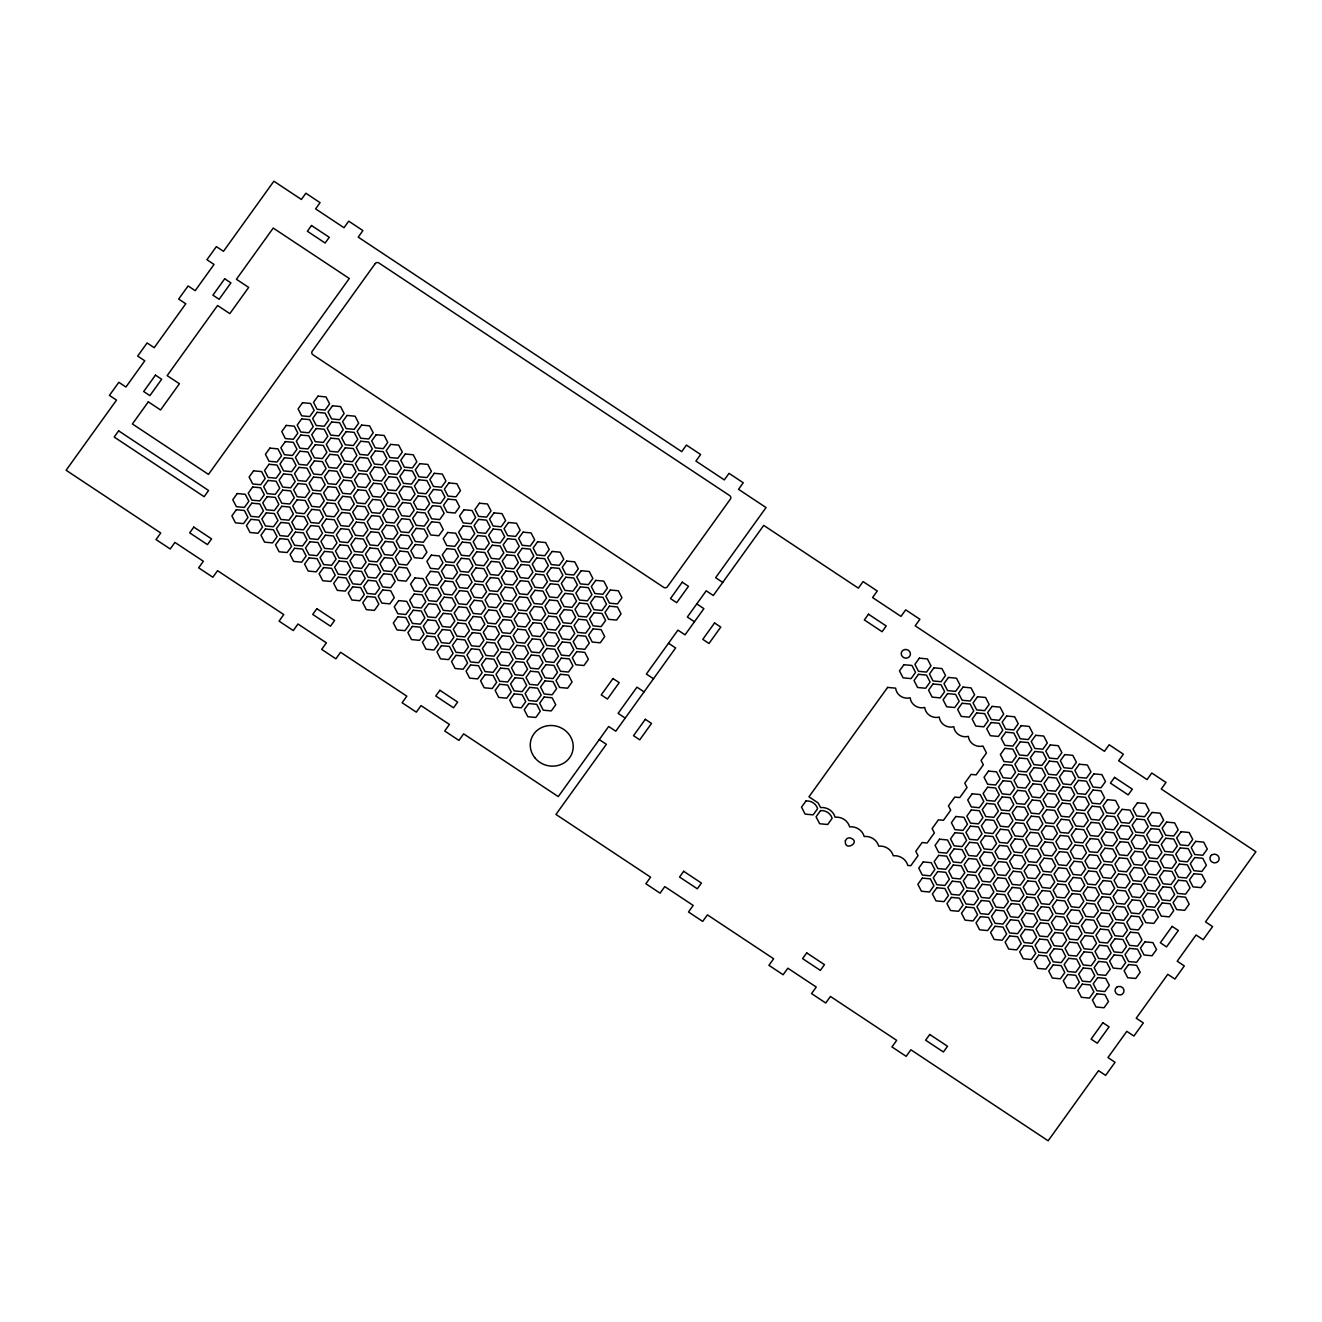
<?xml version="1.0" encoding="UTF-8"?>
<svg xmlns="http://www.w3.org/2000/svg" width="1322" height="1322" viewBox="0 0 1322 1322"><rect width="100%" height="100%" fill="white"/><g stroke="black" fill="none" stroke-linecap="round" stroke-linejoin="round"><path stroke-width="1.5" d="M722.737 582.407L715.632 577.697L766.049 507.565L738.535 489.322L743.245 482.761L729.033 473.342L724.324 479.903L695.917 461.064L700.627 454.504L686.415 445.084L681.706 451.645L358.212 237.134L362.922 230.573L348.711 221.154L344.001 227.715L315.594 208.876L320.073 202.646L305.861 193.227L301.383 199.457L273.869 181.213L223.468 251.329L216.362 246.619L206.943 259.723L214.032 264.45L195.193 290.658L188.088 285.949L178.668 299.069L185.774 303.779L154.211 347.686L147.106 342.96L137.686 356.081L144.776 360.79L125.937 387.015L118.831 382.306L109.412 395.41L116.501 400.12L66.1 470.252L160.739 532.997L156.013 539.558L170.224 548.977L174.934 542.417L203.357 561.255L198.631 567.816L212.842 577.235L217.552 570.674L283.767 614.581L279.058 621.142L293.269 630.561L297.979 624.001L326.385 642.839L321.676 649.399L335.887 658.819L340.597 652.275L406.812 696.182L402.103 702.726L416.314 712.145L421.024 705.601L449.43 724.439L444.721 731L458.932 740.419L463.642 733.859L558.281 796.604L608.682 726.489L615.788 731.198L675.625 647.962L668.519 643.252M696.793 603.923L703.899 608.632L685.044 634.841L677.938 630.131L646.375 674.038L653.481 678.748M694.463 621.737L687.357 617.027L706.212 590.802L713.318 595.511L763.719 525.396L858.358 588.141L863.068 581.581L877.279 591L872.57 597.561L900.976 616.399L905.686 609.855L919.897 619.274L915.188 625.818L1104.448 751.326L1109.158 744.765L1123.37 754.184L1118.643 760.745L1147.066 779.583L1151.776 773.023L1165.987 782.442L1161.261 789.003L1255.9 851.748L1205.499 921.88L1212.588 926.59L1203.169 939.694L1196.063 934.985L1177.224 961.21L1184.314 965.919L1174.894 979.04L1167.789 974.314L1136.226 1018.221L1143.332 1022.931L1133.912 1036.051L1126.807 1031.342L1107.968 1057.55L1115.057 1062.277L1105.638 1075.381L1098.532 1070.671L1048.131 1140.787L910.875 1049.784L906.165 1056.344L891.953 1046.925L896.68 1040.364L830.447 996.458L825.738 1003.001L811.543 993.582L816.252 987.038L787.829 968.2L783.12 974.744L768.925 965.324L773.634 958.764L707.402 914.857L702.693 921.417L688.498 911.998L693.207 905.438L664.784 886.599L660.075 893.16L645.88 883.74L650.589 877.18L555.951 814.435L606.368 744.303L599.263 739.593M644.062 691.869L636.956 687.159L618.101 713.368L625.207 718.077M845.386 840.66C844.031 852.558 862.274 841.717 849.996 837.884A4.594 4.296 17.2 0 0 846.691 838.842L845.386 840.66M155.451 375.118L143.668 391.51L149.882 395.625L161.664 379.249L155.451 375.118M224.707 278.777L212.925 295.17L219.138 299.284L230.92 282.891L224.707 278.777M118.65 430.856L114.188 437.053L204.15 496.692L208.595 490.495L118.65 430.856M148.312 401.838L132.398 423.965L208.463 474.4L349.289 278.496L273.224 228.062L236.407 279.273L248.668 287.403L229.813 313.628L217.568 305.498L167.15 375.63L179.412 383.744L160.557 409.969L148.312 401.838M311.496 225.517L307.382 231.251L325.129 243.033L329.261 237.282L311.496 225.517M375.233 263.574L312.207 351.255A2.677 2.495 17.2 0 0 312.95 354.775L663.677 587.332A2.677 2.495 17.2 0 0 667.362 586.77L730.388 499.088A2.677 2.495 17.2 0 0 729.645 495.568L378.918 262.995A2.677 2.495 17.2 0 0 375.233 263.574M193.805 527.098L189.69 532.832L207.438 544.614L211.57 538.88L193.805 527.098M237.233 493.536L232.788 499.733L236.374 506.673L244.405 507.433L248.867 501.236L245.281 494.296L237.233 493.536M253.56 470.83L249.114 477.011L252.7 483.968L260.731 484.728L265.193 478.531L261.607 471.59L253.56 470.83M269.886 448.108L265.441 454.305L269.027 461.262L277.058 462.022L281.52 455.826L277.934 448.869L269.886 448.108M286.213 425.403L281.768 431.6L285.354 438.557L293.385 439.301L297.847 433.12L294.261 426.163L286.213 425.403M302.54 402.698L298.094 408.895L301.68 415.835L309.712 416.595L314.157 410.398L310.571 403.458L302.54 402.698M236.341 509.714L231.895 515.91L235.481 522.851L243.512 523.611L247.974 517.414L244.388 510.474L236.341 509.714M252.667 487.008L248.222 493.189L251.808 500.146L259.839 500.906L264.301 494.709L260.715 487.752L252.667 487.008M268.994 464.286L264.549 470.483L268.135 477.44L276.166 478.2L280.628 472.004L277.042 465.047L268.994 464.286M285.321 441.581L280.875 447.778L284.461 454.718L292.493 455.479L296.954 449.282L293.368 442.341L285.321 441.581M301.647 418.876L297.202 425.073L300.788 432.013L308.819 432.773L313.264 426.576L309.679 419.636L301.647 418.876M317.974 396.154L313.512 402.351L317.115 409.308L325.146 410.068L329.591 403.871L326.005 396.914L317.974 396.154M251.775 503.17L247.33 509.367L250.916 516.324L258.947 517.084L263.409 510.887L259.823 503.93L251.775 503.17M268.102 480.464L263.656 486.661L267.242 493.618L275.273 494.362L279.735 488.182L276.149 481.225L268.102 480.464M284.428 457.759L279.983 463.956L283.569 470.896L291.6 471.657L296.062 465.46L292.476 458.519L284.428 457.759M300.755 435.054L296.31 441.234L299.896 448.191L307.927 448.951L312.389 442.754L308.803 435.797L300.755 435.054M317.082 412.332L312.636 418.529L316.222 425.486L324.254 426.246L328.699 420.049L325.113 413.092L317.082 412.332M250.883 519.348L246.437 525.545L250.023 532.502L258.054 533.262L262.516 527.065L258.93 520.108L250.883 519.348M267.209 496.642L262.764 502.839L266.35 509.796L274.381 510.54L278.843 504.36L275.257 497.403L267.209 496.642M283.536 473.937L279.091 480.134L282.677 487.074L290.708 487.835L295.17 481.638L291.584 474.697L283.536 473.937M299.863 451.232L295.417 457.412L299.003 464.369L307.035 465.129L311.496 458.932L307.91 451.975L299.863 451.232M316.189 428.51L311.744 434.707L315.33 441.664L323.361 442.424L327.806 436.227L324.221 429.27L316.189 428.51M332.516 405.804L328.054 412.001L331.64 418.942L339.688 419.702L344.133 413.505L340.547 406.565L332.516 405.804M266.317 512.82L261.872 519.017L265.458 525.958L273.489 526.718L277.95 520.521L274.365 513.58L266.317 512.82M282.644 490.115L278.198 496.312L281.784 503.252L289.815 504.013L294.277 497.816L290.691 490.875L282.644 490.115M298.97 467.393L294.525 473.59L298.111 480.547L306.142 481.307L310.604 475.11L307.018 468.153L298.97 467.393M315.297 444.688L310.852 450.885L314.438 457.842L322.469 458.585L326.914 452.405L323.328 445.448L315.297 444.688M331.624 421.982L327.178 428.179L330.764 435.12L338.796 435.88L343.241 429.683L339.655 422.743L331.624 421.982M265.425 528.998L260.979 535.195L264.565 542.136L272.596 542.896L277.058 536.699L273.472 529.758L265.425 528.998M281.751 506.293L277.306 512.473L280.892 519.43L288.923 520.19L293.385 513.994L289.799 507.037L281.751 506.293M298.078 483.571L293.633 489.768L297.219 496.725L305.25 497.485L309.712 491.288L306.126 484.331L298.078 483.571M314.405 460.866L309.959 467.063L313.545 474.003L321.577 474.763L326.038 468.583L322.452 461.626L314.405 460.866M330.731 438.16L326.286 444.357L329.872 451.298L337.903 452.058L342.348 445.861L338.762 438.921L330.731 438.16M347.058 415.439L342.596 421.635L346.182 428.592L354.23 429.353L358.675 423.156L355.089 416.199L347.058 415.439M280.859 522.471L276.414 528.651L280 535.608L288.031 536.368L292.493 530.172L288.907 523.215L280.859 522.471M297.186 499.749L292.74 505.946L296.326 512.903L304.357 513.663L308.819 507.466L305.233 500.509L297.186 499.749M313.512 477.044L309.067 483.241L312.653 490.181L320.684 490.941L325.146 484.744L321.56 477.804L313.512 477.044M329.839 454.338L325.394 460.519L328.98 467.476L337.011 468.236L341.456 462.039L337.87 455.082L329.839 454.338M346.166 431.616L341.704 437.813L345.29 444.77L353.338 445.531L357.783 439.334L354.197 432.377L346.166 431.616M279.967 538.632L275.521 544.829L279.107 551.786L287.138 552.546L291.6 546.35L288.014 539.393L279.967 538.632M296.293 515.927L291.848 522.124L295.434 529.081L303.465 529.825L307.927 523.644L304.341 516.687L296.293 515.927M312.62 493.222L308.175 499.419L311.761 506.359L319.792 507.119L324.254 500.922L320.668 493.982L312.62 493.222M328.947 470.516L324.501 476.697L328.087 483.654L336.119 484.414L340.58 478.217L336.978 471.26L328.947 470.516M345.273 447.794L340.828 453.991L344.414 460.948L352.445 461.708L356.89 455.512L353.305 448.555L345.273 447.794M361.6 425.089L357.138 431.286L360.724 438.226L368.772 438.987L373.217 432.79L369.631 425.849L361.6 425.089M295.401 532.105L290.956 538.302L294.542 545.242L302.573 546.003L307.035 539.822L303.449 532.865L295.401 532.105M311.728 509.4L307.282 515.597L310.868 522.537L318.899 523.297L323.361 517.1L319.775 510.16L311.728 509.4M328.054 486.678L323.609 492.875L327.195 499.832L335.226 500.592L339.688 494.395L336.102 487.438L328.054 486.678M344.381 463.972L339.936 470.169L343.522 477.126L351.553 477.87L355.998 471.69L352.412 464.733L344.381 463.972M360.708 441.267L356.246 447.464L359.832 454.404L367.88 455.165L372.325 448.968L368.739 442.027L360.708 441.267M294.509 548.283L290.063 554.48L293.649 561.42L301.68 562.181L306.142 555.984L302.556 549.043L294.509 548.283M310.835 525.578L306.39 531.758L309.976 538.715L318.007 539.475L322.469 533.278L318.883 526.321L310.835 525.578M327.162 502.856L322.717 509.053L326.303 516.01L334.334 516.77L338.796 510.573L335.21 503.616L327.162 502.856M343.489 480.15L339.043 486.347L342.629 493.304L350.661 494.048L355.106 487.868L351.52 480.911L343.489 480.15M359.815 457.445L355.354 463.642L358.956 470.582L366.987 471.343L371.432 465.146L367.846 458.205L359.815 457.445M376.142 434.723L371.68 440.92L375.266 447.877L383.314 448.637L387.759 442.44L384.173 435.483L376.142 434.723M309.943 541.756L305.498 547.936L309.084 554.893L317.115 555.653L321.577 549.456L317.991 542.499L309.943 541.756M326.27 519.034L321.824 525.231L325.41 532.188L333.441 532.948L337.903 526.751L334.317 519.794L326.27 519.034M342.596 496.328L338.151 502.525L341.737 509.466L349.768 510.226L354.23 504.029L350.644 497.089L342.596 496.328M358.923 473.623L354.478 479.803L358.064 486.76L366.095 487.521L370.54 481.324L366.954 474.383L358.923 473.623M375.25 450.901L370.788 457.098L374.374 464.055L382.422 464.815L386.867 458.618L383.281 451.661L375.25 450.901M309.051 557.917L304.605 564.114L308.191 571.071L316.222 571.831L320.684 565.634L317.098 558.677L309.051 557.917M325.377 535.212L320.932 541.409L324.518 548.366L332.549 549.109L337.011 542.929L333.425 535.972L325.377 535.212M341.704 512.506L337.259 518.703L340.845 525.644L348.876 526.404L353.338 520.207L349.752 513.267L341.704 512.506M358.031 489.801L353.585 495.981L357.171 502.938L365.203 503.699L369.648 497.502L366.062 490.545L358.031 489.801M374.357 467.079L369.896 473.276L373.482 480.233L381.529 480.993L385.974 474.796L382.389 467.839L374.357 467.079M390.684 444.374L386.222 450.571L389.808 457.511L397.856 458.271L402.301 452.074L398.715 445.134L390.684 444.374M324.485 551.39L320.04 557.587L323.626 564.544L331.657 565.287L336.119 559.107L332.533 552.15L324.485 551.39M340.812 528.684L336.366 534.881L339.952 541.822L347.983 542.582L352.445 536.385L348.859 529.444L340.812 528.684M357.138 505.962L352.693 512.159L356.279 519.116L364.31 519.877L368.755 513.68L365.169 506.723L357.138 505.962M373.465 483.257L369.02 489.454L372.606 496.411L380.637 497.155L385.082 490.974L381.496 484.017L373.465 483.257M389.792 460.552L385.33 466.749L388.916 473.689L396.964 474.449L401.409 468.252L397.823 461.312L389.792 460.552M323.593 567.568L319.147 573.765L322.733 580.705L330.764 581.465L335.226 575.268L331.64 568.328L323.593 567.568M339.919 544.862L335.474 551.059L339.06 558L347.091 558.76L351.553 552.563L347.967 545.622L339.919 544.862M356.246 522.14L351.801 528.337L355.387 535.294L363.418 536.054L367.88 529.858L364.294 522.901L356.246 522.14M372.573 499.435L368.127 505.632L371.713 512.589L379.745 513.333L384.19 507.152L380.604 500.195L372.573 499.435M388.899 476.73L384.438 482.927L388.024 489.867L396.071 490.627L400.516 484.43L396.93 477.49L388.899 476.73M405.226 454.024L400.764 460.205L404.35 467.162L412.398 467.922L416.843 461.725L413.257 454.768L405.226 454.024M339.027 561.04L334.582 567.221L338.168 574.178L346.199 574.938L350.661 568.741L347.075 561.784L339.027 561.04M355.354 538.318L350.908 544.515L354.494 551.472L362.525 552.232L366.987 546.036L363.401 539.079L355.354 538.318M371.68 515.613L367.235 521.81L370.821 528.75L378.852 529.511L383.297 523.314L379.711 516.373L371.68 515.613M388.007 492.908L383.545 499.105L387.131 506.045L395.179 506.805L399.624 500.608L396.038 493.668L388.007 492.908M404.334 470.186L399.872 476.383L403.458 483.34L411.506 484.1L415.951 477.903L412.365 470.946L404.334 470.186M338.135 577.218L333.689 583.399L337.275 590.356L345.306 591.116L349.768 584.919L346.182 577.962L338.135 577.218M354.461 554.496L350.016 560.693L353.602 567.65L361.633 568.394L366.095 562.214L362.509 555.257L354.461 554.496M370.788 531.791L366.343 537.988L369.929 544.928L377.96 545.689L382.422 539.492L378.819 532.551L370.788 531.791M387.115 509.086L382.669 515.266L386.255 522.223L394.286 522.983L398.732 516.786L395.146 509.829L387.115 509.086M403.441 486.364L398.98 492.561L402.566 499.518L410.613 500.278L415.058 494.081L411.473 487.124L403.441 486.364M419.768 463.658L415.306 469.855L418.892 476.796L426.94 477.556L431.385 471.376L427.799 464.419L419.768 463.658M316.85 608.698L312.736 614.433L330.483 626.198L334.615 620.464L316.85 608.698M353.569 570.674L349.124 576.871L352.71 583.828L360.741 584.572L365.203 578.392L361.617 571.435L353.569 570.674M369.896 547.969L365.45 554.166L369.036 561.106L377.067 561.867L381.529 555.67L377.943 548.729L369.896 547.969M386.222 525.264L381.777 531.444L385.363 538.401L393.394 539.161L397.839 532.964L394.253 526.007L386.222 525.264M402.549 502.542L398.087 508.739L401.673 515.696L409.721 516.456L414.166 510.259L410.58 503.302L402.549 502.542M418.876 479.836L414.414 486.033L418 492.974L426.048 493.734L430.493 487.537L426.907 480.597L418.876 479.836M352.677 586.852L348.231 593.049L351.817 599.99L359.848 600.75L364.31 594.553L360.724 587.612L352.677 586.852M369.003 564.147L364.558 570.344L368.144 577.284L376.175 578.045L380.637 571.848L377.051 564.907L369.003 564.147M385.33 541.425L380.885 547.622L384.471 554.579L392.502 555.339L396.947 549.142L393.361 542.185L385.33 541.425M401.657 518.72L397.195 524.917L400.797 531.874L408.829 532.617L413.274 526.437L409.688 519.48L401.657 518.72M417.983 496.014L413.522 502.211L417.108 509.152L425.155 509.912L429.6 503.715L426.015 496.775L417.983 496.014M434.31 473.309L429.848 479.489L433.434 486.446L441.482 487.207L445.927 481.01L442.341 474.053L434.31 473.309M368.111 580.325L363.666 586.505L367.252 593.462L375.283 594.222L379.745 588.026L376.159 581.069L368.111 580.325M384.438 557.603L379.992 563.8L383.578 570.757L391.609 571.517L396.071 565.32L392.469 558.363L384.438 557.603M400.764 534.898L396.319 541.095L399.905 548.035L407.936 548.795L412.381 542.615L408.795 535.658L400.764 534.898M417.091 512.192L412.629 518.389L416.215 525.33L424.263 526.09L428.708 519.893L425.122 512.953L417.091 512.192M433.418 489.471L428.956 495.667L432.542 502.624L440.59 503.385L445.035 497.188L441.449 490.231L433.418 489.471M367.219 596.503L362.773 602.683L366.359 609.64L374.39 610.4L378.852 604.204L375.266 597.247L367.219 596.503M383.545 573.781L379.1 579.978L382.686 586.935L390.717 587.695L395.179 581.498L391.593 574.541L383.545 573.781M399.872 551.076L395.427 557.273L399.013 564.213L407.044 564.973L411.489 558.776L407.903 551.836L399.872 551.076M416.199 528.37L411.737 534.551L415.323 541.508L423.37 542.268L427.816 536.071L424.23 529.114L416.199 528.37M432.525 505.648L428.064 511.845L431.65 518.802L439.697 519.563L444.142 513.366L440.557 506.409L432.525 505.648M448.852 482.943L444.39 489.14L447.976 496.097L456.024 496.841L460.469 490.66L456.883 483.703L448.852 482.943M382.653 589.959L378.208 596.156L381.794 603.113L389.825 603.857L394.286 597.676L390.701 590.719L382.653 589.959M398.98 567.254L394.534 573.451L398.12 580.391L406.151 581.151L410.597 574.954L407.011 568.014L398.98 567.254M415.306 544.548L410.845 550.729L414.447 557.686L422.478 558.446L426.923 552.249L423.337 545.292L415.306 544.548M431.633 521.826L427.171 528.023L430.757 534.98L438.805 535.74L443.25 529.544L439.664 522.587L431.633 521.826M447.96 499.121L443.498 505.318L447.084 512.258L455.132 513.019L459.577 506.822L455.991 499.881L447.96 499.121M398.699 600.601L394.253 606.798L397.839 613.739L405.871 614.499L410.332 608.302L406.746 601.361L398.699 600.601M415.025 577.896L410.58 584.093L414.166 591.033L422.197 591.793L426.642 585.596L423.057 578.656L415.025 577.896M431.352 555.174L426.89 561.371L430.476 568.328L438.524 569.088L442.969 562.891L439.383 555.934L431.352 555.174M447.679 532.469L443.217 538.665L446.803 545.622L454.851 546.366L459.296 540.186L455.71 533.229L447.679 532.469M464.005 509.763L459.544 515.96L463.13 522.901L471.177 523.661L475.623 517.464L472.037 510.523L464.005 509.763M397.806 616.779L393.361 622.976L396.947 629.916L404.978 630.677L409.44 624.48L405.854 617.539L397.806 616.779M414.133 594.074L409.688 600.254L413.274 607.211L421.305 607.971L425.767 601.774L422.164 594.817L414.133 594.074M430.46 571.352L426.015 577.549L429.6 584.506L437.632 585.266L442.077 579.069L438.491 572.112L430.46 571.352M446.786 548.647L442.325 554.843L445.911 561.784L453.958 562.544L458.404 556.347L454.818 549.407L446.786 548.647M463.113 525.941L458.651 532.138L462.237 539.079L470.285 539.839L474.73 533.642L471.144 526.701L463.113 525.941M479.44 503.219L474.978 509.416L478.564 516.373L486.612 517.133L491.057 510.936L487.471 503.979L479.44 503.219M413.241 610.252L408.795 616.432L412.381 623.389L420.413 624.149L424.874 617.952L421.288 610.995L413.241 610.252M429.567 587.53L425.122 593.727L428.708 600.684L436.739 601.444L441.184 595.247L437.599 588.29L429.567 587.53M445.894 564.825L441.432 571.021L445.018 577.962L453.066 578.722L457.511 572.525L453.925 565.585L445.894 564.825M462.221 542.119L457.759 548.3L461.345 555.257L469.393 556.017L473.838 549.82L470.252 542.863L462.221 542.119M478.547 519.397L474.086 525.594L477.672 532.551L485.719 533.311L490.165 527.114L486.579 520.157L478.547 519.397M412.348 626.413L407.903 632.61L411.489 639.567L419.52 640.327L423.982 634.13L420.396 627.173L412.348 626.413M428.675 603.708L424.23 609.905L427.816 616.862L435.847 617.605L440.292 611.425L436.706 604.468L428.675 603.708M445.002 581.002L440.54 587.199L444.126 594.14L452.174 594.9L456.619 588.703L453.033 581.763L445.002 581.002M461.328 558.297L456.867 564.477L460.453 571.435L468.5 572.195L472.945 565.998L469.36 559.041L461.328 558.297M477.655 535.575L473.193 541.772L476.779 548.729L484.827 549.489L489.272 543.292L485.686 536.335L477.655 535.575M493.982 512.87L489.52 519.067L493.106 526.007L501.154 526.767L505.599 520.571L502.013 513.63L493.982 512.87M427.783 619.886L423.337 626.083L426.923 633.023L434.955 633.783L439.416 627.603L435.814 620.646L427.783 619.886M444.109 597.18L439.664 603.377L443.25 610.318L451.281 611.078L455.726 604.881L452.141 597.941L444.109 597.18M460.436 574.459L455.974 580.655L459.56 587.612L467.608 588.373L472.053 582.176L468.467 575.219L460.436 574.459M476.763 551.753L472.301 557.95L475.887 564.907L483.935 565.651L488.38 559.47L484.794 552.513L476.763 551.753M493.089 529.048L488.628 535.245L492.214 542.185L500.261 542.945L504.707 536.749L501.121 529.808L493.089 529.048M426.89 636.064L422.445 642.261L426.031 649.201L434.062 649.961L438.524 643.764L434.938 636.824L426.89 636.064M443.217 613.358L438.772 619.539L442.358 626.496L450.389 627.256L454.834 621.059L451.248 614.102L443.217 613.358M459.544 590.637L455.082 596.833L458.668 603.79L466.716 604.551L471.161 598.354L467.575 591.397L459.544 590.637M475.87 567.931L471.409 574.128L474.995 581.085L483.042 581.829L487.488 575.648L483.902 568.691L475.87 567.931M492.197 545.226L487.735 551.423L491.321 558.363L499.369 559.123L503.814 552.927L500.228 545.986L492.197 545.226M508.524 522.504L504.062 528.701L507.648 535.658L515.696 536.418L520.141 530.221L516.555 523.264L508.524 522.504M442.325 629.536L437.879 635.717L441.465 642.674L449.497 643.434L453.942 637.237L450.356 630.28L442.325 629.536M458.651 606.815L454.19 613.011L457.792 619.968L465.823 620.729L470.268 614.532L466.683 607.575L458.651 606.815M474.978 584.109L470.516 590.306L474.102 597.247L482.15 598.007L486.595 591.81L483.009 584.869L474.978 584.109M491.305 561.404L486.843 567.584L490.429 574.541L498.477 575.301L502.922 569.104L499.336 562.164L491.305 561.404M507.631 538.682L503.17 544.879L506.756 551.836L514.803 552.596L519.249 546.399L515.663 539.442L507.631 538.682M441.432 645.698L436.987 651.895L440.573 658.852L448.604 659.612L453.066 653.415L449.48 646.458L441.432 645.698M457.759 622.993L453.314 629.189L456.9 636.146L464.931 636.89L469.376 630.71L465.79 623.753L457.759 622.993M474.086 600.287L469.624 606.484L473.21 613.425L481.258 614.185L485.703 607.988L482.117 601.047L474.086 600.287M490.412 577.582L485.951 583.762L489.537 590.719L497.584 591.479L502.03 585.282L498.444 578.325L490.412 577.582M506.739 554.86L502.277 561.057L505.863 568.014L513.911 568.774L518.356 562.577L514.77 555.62L506.739 554.86M523.066 532.155L518.604 538.351L522.19 545.292L530.238 546.052L534.683 539.855L531.097 532.915L523.066 532.155M456.867 639.17L452.421 645.367L456.007 652.324L464.039 653.068L468.484 646.888L464.898 639.931L456.867 639.17M473.193 616.465L468.732 622.662L472.318 629.603L480.365 630.363L484.81 624.166L481.225 617.225L473.193 616.465M489.52 593.743L485.058 599.94L488.644 606.897L496.692 607.657L501.137 601.46L497.551 594.503L489.52 593.743M505.847 571.038L501.385 577.235L504.971 584.192L513.019 584.935L517.464 578.755L513.878 571.798L505.847 571.038M522.173 548.333L517.712 554.529L521.298 561.47L529.345 562.23L533.791 556.033L530.205 549.093L522.173 548.333M455.974 655.348L451.529 661.545L455.115 668.486L463.146 669.246L467.591 663.049L464.005 656.109L455.974 655.348M472.301 632.643L467.856 638.823L471.442 645.78L479.473 646.541L483.918 640.344L480.332 633.403L472.301 632.643M488.628 609.921L484.166 616.118L487.752 623.075L495.8 623.835L500.245 617.638L496.659 610.681L488.628 609.921M504.954 587.216L500.493 593.413L504.079 600.37L512.126 601.113L516.572 594.933L512.986 587.976L504.954 587.216M521.281 564.511L516.819 570.707L520.405 577.648L528.453 578.408L532.898 572.211L529.312 565.271L521.281 564.511M537.591 541.805L533.146 547.986L536.732 554.943L544.78 555.703L549.225 549.506L545.639 542.549L537.591 541.805M439.896 690.282L435.781 696.016L453.529 707.799L457.66 702.065L439.896 690.282M471.409 648.821L466.963 655.001L470.549 661.958L478.581 662.719L483.026 656.522L479.44 649.565L471.409 648.821M487.735 626.099L483.274 632.296L486.86 639.253L494.907 640.013L499.352 633.816L495.767 626.859L487.735 626.099M504.062 603.394L499.6 609.591L503.186 616.531L511.234 617.291L515.679 611.095L512.093 604.154L504.062 603.394M520.389 580.688L515.927 586.885L519.513 593.826L527.561 594.586L532.006 588.389L528.42 581.449L520.389 580.688M536.715 557.967L532.254 564.163L535.84 571.121L543.887 571.881L548.333 565.684L544.747 558.727L536.715 557.967M470.516 664.983L466.071 671.179L469.657 678.136L477.688 678.897L482.133 672.7L478.547 665.743L470.516 664.983M486.843 642.277L482.381 648.474L485.967 655.431L494.015 656.175L498.46 649.994L494.874 643.037L486.843 642.277M503.17 619.572L498.708 625.769L502.294 632.709L510.342 633.469L514.787 627.272L511.201 620.332L503.17 619.572M519.496 596.866L515.035 603.047L518.621 610.004L526.668 610.764L531.114 604.567L527.528 597.61L519.496 596.866M535.823 574.145L531.361 580.341L534.947 587.298L542.995 588.059L547.44 581.862L543.854 574.905L535.823 574.145M552.133 551.439L547.688 557.636L551.274 564.577L559.305 565.337L563.767 559.14L560.181 552.199L552.133 551.439M485.951 658.455L481.505 664.652L485.091 671.609L493.123 672.353L497.568 666.172L493.982 659.215L485.951 658.455M502.277 635.75L497.816 641.947L501.402 648.887L509.449 649.647L513.894 643.45L510.309 636.51L502.277 635.75M518.604 613.044L514.142 619.225L517.728 626.182L525.776 626.942L530.221 620.745L526.635 613.788L518.604 613.044M534.931 590.323L530.469 596.519L534.055 603.476L542.103 604.237L546.548 598.04L542.962 591.083L534.931 590.323M551.257 567.617L546.796 573.814L550.382 580.755L558.429 581.515L562.875 575.318L559.289 568.377L551.257 567.617M485.058 674.633L480.613 680.83L484.199 687.77L492.23 688.531L496.675 682.334L493.089 675.393L485.058 674.633M501.385 651.928L496.923 658.125L500.509 665.065L508.557 665.825L513.002 659.628L509.416 652.688L501.385 651.928M517.712 629.206L513.25 635.403L516.836 642.36L524.884 643.12L529.329 636.923L525.743 629.966L517.712 629.206M534.038 606.501L529.577 612.697L533.163 619.654L541.21 620.398L545.655 614.218L542.07 607.261L534.038 606.501M550.365 583.795L545.903 589.992L549.489 596.933L557.537 597.693L561.982 591.496L558.396 584.555L550.365 583.795M566.675 561.09L562.23 567.27L565.816 574.227L573.847 574.987L578.309 568.791L574.723 561.833L566.675 561.09M500.493 668.106L496.031 674.286L499.633 681.243L507.665 682.003L512.11 675.806L508.524 668.849L500.493 668.106M516.819 645.384L512.358 651.581L515.944 658.538L523.991 659.298L528.436 653.101L524.851 646.144L516.819 645.384M533.146 622.679L528.684 628.875L532.27 635.816L540.318 636.576L544.763 630.396L541.177 623.439L533.146 622.679M549.473 599.973L545.011 606.17L548.597 613.111L556.645 613.871L561.09 607.674L557.504 600.733L549.473 599.973M565.783 577.251L561.338 583.448L564.924 590.405L572.971 591.165L577.417 584.968L573.831 578.011L565.783 577.251M499.6 684.284L495.155 690.464L498.741 697.421L506.772 698.181L511.217 691.984L507.631 685.027L499.6 684.284M515.927 661.562L511.465 667.759L515.051 674.716L523.099 675.476L527.544 669.279L523.958 662.322L515.927 661.562M532.254 638.857L527.792 645.053L531.378 651.994L539.426 652.754L543.871 646.557L540.285 639.617L532.254 638.857M548.58 616.151L544.119 622.332L547.705 629.289L555.752 630.049L560.197 623.852L556.612 616.895L548.58 616.151M564.907 593.429L560.445 599.626L564.031 606.583L572.079 607.343L576.524 601.146L572.938 594.189L564.907 593.429M581.217 570.724L576.772 576.921L580.358 583.878L588.389 584.621L592.851 578.441L589.265 571.484L581.217 570.724M515.035 677.74L510.573 683.937L514.159 690.894L522.207 691.637L526.652 685.457L523.066 678.5L515.035 677.74M531.361 655.034L526.9 661.231L530.486 668.172L538.533 668.932L542.978 662.735L539.393 655.795L531.361 655.034M547.688 632.329L543.226 638.509L546.812 645.467L554.86 646.227L559.305 640.03L555.719 633.073L547.688 632.329M564.015 609.607L559.553 615.804L563.139 622.761L571.187 623.521L575.632 617.324L572.046 610.367L564.015 609.607M580.325 586.902L575.88 593.099L579.466 600.039L587.497 600.799L591.959 594.603L588.373 587.662L580.325 586.902M514.142 693.918L509.697 700.115L513.283 707.055L521.314 707.815L525.759 701.635L522.173 694.678L514.142 693.918M530.469 671.212L526.007 677.409L529.593 684.35L537.641 685.11L542.086 678.913L538.5 671.973L530.469 671.212M546.796 648.491L542.334 654.687L545.92 661.644L553.968 662.405L558.413 656.208L554.827 649.251L546.796 648.491M563.122 625.785L558.661 631.982L562.247 638.939L570.294 639.683L574.74 633.502L571.154 626.545L563.122 625.785M579.433 603.08L574.987 609.277L578.573 616.217L586.621 616.977L591.066 610.781L587.48 603.84L579.433 603.08M595.759 580.375L591.314 586.555L594.9 593.512L602.931 594.272L607.393 588.075L603.807 581.118L595.759 580.375M529.577 687.39L525.115 693.571L528.701 700.528L536.749 701.288L541.194 695.091L537.608 688.134L529.577 687.39M545.903 664.669L541.442 670.865L545.028 677.822L553.075 678.583L557.52 672.386L553.935 665.429L545.903 664.669M562.23 641.963L557.768 648.16L561.354 655.117L569.402 655.861L573.847 649.68L570.261 642.723L562.23 641.963M578.557 619.258L574.095 625.455L577.681 632.395L585.729 633.155L590.174 626.958L586.588 620.018L578.557 619.258M594.867 596.536L590.422 602.733L594.008 609.69L602.039 610.45L606.501 604.253L602.915 597.296L594.867 596.536M528.684 703.568L524.223 709.749L527.808 716.706L535.856 717.466L540.301 711.269L536.715 704.312L528.684 703.568M545.011 680.847L540.549 687.043L544.135 694L552.183 694.761L556.628 688.564L553.042 681.607L545.011 680.847M561.338 658.141L556.876 664.338L560.462 671.279L568.51 672.039L572.955 665.842L569.369 658.901L561.338 658.141M577.664 635.436L573.203 641.616L576.789 648.573L584.836 649.333L589.282 643.136L585.696 636.196L577.664 635.436M593.975 612.714L589.529 618.911L593.115 625.868L601.146 626.628L605.608 620.431L602.022 613.474L593.975 612.714M610.301 590.009L605.856 596.205L609.442 603.163L617.473 603.906L621.935 597.726L618.349 590.769L610.301 590.009M544.119 697.025L539.657 703.221L543.243 710.178L551.291 710.922L555.736 704.742L552.15 697.785L544.119 697.025M560.445 674.319L555.984 680.516L559.57 687.457L567.617 688.217L572.062 682.02L568.477 675.079L560.445 674.319M576.772 651.614L572.31 657.794L575.896 664.751L583.944 665.511L588.389 659.314L584.803 652.357L576.772 651.614M593.082 628.892L588.637 635.089L592.223 642.046L600.271 642.806L604.716 636.609L601.13 629.652L593.082 628.892M609.409 606.187L604.964 612.383L608.55 619.324L616.581 620.084L621.043 613.887L617.457 606.947L609.409 606.187M612.995 678.533L601.229 694.909L607.442 699.041L619.208 682.648L612.995 678.533M682.251 582.176L670.485 598.569L676.699 602.683L688.481 586.307L682.251 582.176M645.301 719.317L633.519 735.693L639.749 739.824L651.515 723.431L645.301 719.317M714.558 622.959L702.792 639.352L709.005 643.467L720.771 627.091L714.558 622.959M683.672 871.281L679.541 877.031L697.305 888.797L701.42 883.063L683.672 871.281M868.471 614.201L864.34 619.935L882.104 631.718L886.219 625.984L868.471 614.201M805.974 800.967L801.529 807.147L805.115 814.104L813.162 814.864L817.607 808.667A10.708 10.031 17.2 0 0 805.974 800.967M887.607 687.407L808.948 796.819L818.153 802.917L820.549 807.577A13.137 12.295 17.2 0 1 835.091 817.211A13.137 12.295 17.2 0 1 849.633 826.861A13.137 12.295 17.2 0 1 864.175 836.495A13.137 12.295 17.2 0 1 878.717 846.146A13.137 12.295 17.2 0 1 893.259 855.78A13.137 12.295 17.2 0 1 907.801 865.431L910.808 865.712L918.046 855.648L915.799 851.302L922.112 842.527L927.135 843.006L934.373 832.926L932.126 828.58L938.438 819.822L943.462 820.284L950.7 810.221L948.452 805.875L954.748 797.1L959.789 797.579L967.026 787.515L964.779 783.169L971.075 774.395L976.115 774.874L983.353 764.794L981.106 760.447L986.476 752.978L982.89 746.021A11.287 10.559 17.2 0 1 968.348 736.371A11.287 10.559 17.2 0 1 953.806 726.736A11.287 10.559 17.2 0 1 939.264 717.086A11.287 10.559 17.2 0 1 924.722 707.452A11.287 10.559 17.2 0 1 910.18 697.801A11.287 10.559 17.2 0 1 895.638 688.167L887.607 687.407M903.934 664.702L899.472 670.898L903.058 677.839L911.106 678.599L915.551 672.402L911.965 665.462L903.934 664.702M919.368 658.158L914.907 664.355L918.493 671.312L926.54 672.072L930.985 665.875L927.4 658.918L919.368 658.158M820.516 810.601L816.071 816.798L819.657 823.738L827.688 824.498L832.149 818.318A10.708 10.031 17.2 0 0 820.516 810.601M918.476 674.336L914.014 680.533L917.6 687.49L925.648 688.25L930.093 682.053L926.507 675.096L918.476 674.336M933.91 667.808L929.449 674.005L933.035 680.946L941.082 681.706L945.527 675.509L941.942 668.568L933.91 667.808M933.018 683.986L928.556 690.183L932.142 697.124L940.19 697.884L944.635 691.687L941.049 684.746L933.018 683.986M948.452 677.442L943.991 683.639L947.577 690.596L955.624 691.356L960.069 685.16L956.484 678.203L948.452 677.442M947.56 693.62L943.098 699.817L946.684 706.774L954.732 707.534L959.177 701.338L955.591 694.38L947.56 693.62M962.994 687.093L958.533 693.29L962.119 700.23L970.166 700.99L974.611 694.794L971.026 687.853L962.994 687.093M962.102 703.271L957.64 709.468L961.226 716.408L969.274 717.168L973.719 710.972L970.133 704.031L962.102 703.271M977.536 696.727L973.075 702.924L976.661 709.881L984.708 710.641L989.153 704.444L985.568 697.487L977.536 696.727M976.644 712.905L972.182 719.102L975.768 726.059L983.816 726.819L988.261 720.622L984.675 713.665L976.644 712.905M806.717 952.881L802.586 958.615L820.351 970.398L824.465 964.647L806.717 952.881M992.078 706.378L987.617 712.575L991.203 719.515L999.25 720.275L1003.695 714.078L1000.11 707.138L992.078 706.378M991.186 722.556L986.724 728.753L990.31 735.693L998.358 736.453L1002.803 730.256L999.217 723.316L991.186 722.556M1006.62 716.012L1002.159 722.209L1005.745 729.166L1013.792 729.926L1018.237 723.729L1014.652 716.772L1006.62 716.012M1005.728 732.19L1001.266 738.387L1004.852 745.344L1012.9 746.104L1017.345 739.907L1013.759 732.95L1005.728 732.19M923.202 861.927L918.757 868.124L922.343 875.065L930.374 875.825L934.836 869.628L931.25 862.688L923.202 861.927M939.529 839.206L935.084 845.402L938.67 852.359L946.701 853.12L951.162 846.923L947.577 839.966L939.529 839.206M955.856 816.5L951.41 822.697L954.996 829.654L963.027 830.398L967.473 824.217L963.887 817.26L955.856 816.5M972.182 793.795L967.721 799.992L971.306 806.932L979.354 807.692L983.799 801.496L980.213 794.555L972.182 793.795M988.509 771.09L984.047 777.27L987.633 784.227L995.681 784.987L1000.126 778.79L996.54 771.833L988.509 771.09M1004.836 748.368L1000.374 754.565L1003.96 761.522L1012.008 762.282L1016.453 756.085L1012.867 749.128L1004.836 748.368M1021.162 725.662L1016.701 731.859L1020.287 738.8L1028.334 739.56L1032.779 733.363L1029.194 726.422L1021.162 725.662M922.31 878.105L917.865 884.286L921.451 891.243L929.482 892.003L933.943 885.806L930.358 878.849L922.31 878.105M938.637 855.384L934.191 861.58L937.777 868.537L945.808 869.298L950.27 863.101L946.684 856.144L938.637 855.384M954.963 832.678L950.518 838.875L954.104 845.832L962.135 846.576L966.58 840.395L962.994 833.438L954.963 832.678M971.29 809.973L966.828 816.17L970.431 823.11L978.462 823.87L982.907 817.674L979.321 810.733L971.29 809.973M987.617 787.251L983.155 793.448L986.741 800.405L994.788 801.165L999.234 794.968L995.648 788.011L987.617 787.251M1003.943 764.546L999.482 770.743L1003.067 777.7L1011.115 778.443L1015.56 772.263L1011.974 765.306L1003.943 764.546M1020.27 741.84L1015.808 748.037L1019.394 754.978L1027.442 755.738L1031.887 749.541L1028.301 742.6L1020.27 741.84M937.744 871.562L933.299 877.758L936.885 884.715L944.916 885.476L949.378 879.279L945.792 872.322L937.744 871.562M954.071 848.856L949.626 855.053L953.212 861.994L961.243 862.754L965.704 856.557L962.119 849.616L954.071 848.856M970.398 826.151L965.952 832.331L969.538 839.288L977.569 840.048L982.015 833.852L978.429 826.911L970.398 826.151M986.724 803.429L982.263 809.626L985.848 816.583L993.896 817.343L998.341 811.146L994.755 804.189L986.724 803.429M1003.051 780.724L998.589 786.921L1002.175 793.878L1010.223 794.621L1014.668 788.441L1011.082 781.484L1003.051 780.724M1019.378 758.018L1014.916 764.215L1018.502 771.156L1026.55 771.916L1030.995 765.719L1027.409 758.778L1019.378 758.018M1035.704 735.313L1031.243 741.493L1034.829 748.45L1042.876 749.21L1047.321 743.014L1043.736 736.057L1035.704 735.313M936.852 887.74L932.407 893.936L935.993 900.893L944.024 901.637L948.485 895.457L944.899 888.5L936.852 887.74M953.179 865.034L948.733 871.231L952.319 878.172L960.35 878.932L964.812 872.735L961.226 865.794L953.179 865.034M969.505 842.329L965.06 848.509L968.646 855.466L976.677 856.226L981.122 850.029L977.536 843.072L969.505 842.329M985.832 819.607L981.37 825.804L984.956 832.761L993.004 833.521L997.449 827.324L993.863 820.367L985.832 819.607M1002.159 796.902L997.697 803.098L1001.283 810.039L1009.33 810.799L1013.776 804.602L1010.19 797.662L1002.159 796.902M1018.485 774.196L1014.024 780.393L1017.61 787.334L1025.657 788.094L1030.102 781.897L1026.516 774.956L1018.485 774.196M1034.812 751.474L1030.35 757.671L1033.936 764.628L1041.984 765.388L1046.429 759.192L1042.843 752.235L1034.812 751.474M952.286 881.212L947.841 887.409L951.427 894.35L959.458 895.11L963.92 888.913L960.334 881.972L952.286 881.212M968.613 858.507L964.168 864.687L967.754 871.644L975.785 872.404L980.23 866.207L976.644 859.25L968.613 858.507M984.94 835.785L980.494 841.982L984.08 848.939L992.111 849.682L996.557 843.502L992.971 836.545L984.94 835.785M1001.266 813.08L996.805 819.276L1000.39 826.217L1008.438 826.977L1012.883 820.78L1009.297 813.84L1001.266 813.08M1017.593 790.374L1013.131 796.555L1016.717 803.512L1024.765 804.272L1029.21 798.075L1025.624 791.118L1017.593 790.374M1033.92 767.652L1029.458 773.849L1033.044 780.806L1041.092 781.566L1045.537 775.37L1041.951 768.413L1033.92 767.652M1050.23 744.947L1045.785 751.144L1049.371 758.084L1057.418 758.845L1061.863 752.648L1058.278 745.707L1050.23 744.947M951.394 897.39L946.949 903.587L950.535 910.528L958.566 911.288L963.027 905.091L959.442 898.15L951.394 897.39M967.721 874.668L963.275 880.865L966.861 887.822L974.892 888.582L979.354 882.385L975.768 875.428L967.721 874.668M984.047 851.963L979.602 858.16L983.188 865.117L991.219 865.86L995.664 859.68L992.078 852.723L984.047 851.963M1000.374 829.258L995.912 835.454L999.498 842.395L1007.546 843.155L1011.991 836.958L1008.405 830.018L1000.374 829.258M1016.701 806.552L1012.239 812.733L1015.825 819.69L1023.872 820.45L1028.318 814.253L1024.732 807.296L1016.701 806.552M1033.027 783.83L1028.566 790.027L1032.152 796.984L1040.199 797.744L1044.644 791.548L1041.058 784.59L1033.027 783.83M1049.354 761.125L1044.892 767.322L1048.478 774.262L1056.526 775.023L1060.971 768.826L1057.385 761.885L1049.354 761.125M966.828 890.846L962.383 897.043L965.969 904L974 904.76L978.462 898.563L974.876 891.606L966.828 890.846M983.155 868.141L978.71 874.338L982.296 881.278L990.327 882.038L994.772 875.842L991.186 868.901L983.155 868.141M999.482 845.436L995.02 851.632L998.606 858.573L1006.653 859.333L1011.099 853.136L1007.513 846.196L999.482 845.436M1015.808 822.714L1011.347 828.911L1014.932 835.868L1022.98 836.628L1027.425 830.431L1023.839 823.474L1015.808 822.714M1032.135 800.008L1027.673 806.205L1031.259 813.162L1039.307 813.906L1043.752 807.725L1040.166 800.768L1032.135 800.008M1048.462 777.303L1044 783.5L1047.586 790.44L1055.634 791.2L1060.079 785.004L1056.493 778.063L1048.462 777.303M1064.772 754.598L1060.327 760.778L1063.913 767.735L1071.944 768.495L1076.405 762.298L1072.82 755.341L1064.772 754.598M965.936 907.024L961.491 913.221L965.077 920.178L973.108 920.922L977.569 914.741L973.984 907.784L965.936 907.024M982.263 884.319L977.817 890.516L981.403 897.456L989.434 898.216L993.896 892.019L990.294 885.079L982.263 884.319M998.589 861.614L994.144 867.794L997.73 874.751L1005.761 875.511L1010.206 869.314L1006.62 862.357L998.589 861.614M1014.916 838.892L1010.454 845.088L1014.04 852.046L1022.088 852.806L1026.533 846.609L1022.947 839.652L1014.916 838.892M1031.243 816.186L1026.781 822.383L1030.367 829.324L1038.414 830.084L1042.86 823.903L1039.274 816.946L1031.243 816.186M1047.569 793.481L1043.108 799.678L1046.694 806.618L1054.741 807.378L1059.186 801.182L1055.6 794.241L1047.569 793.481M1063.896 770.759L1059.434 776.956L1063.02 783.913L1071.068 784.673L1075.513 778.476L1071.927 771.519L1063.896 770.759M981.37 900.497L976.925 906.694L980.511 913.634L988.542 914.394L993.004 908.197L989.418 901.257L981.37 900.497M997.697 877.791L993.252 883.972L996.838 890.929L1004.869 891.689L1009.314 885.492L1005.728 878.535L997.697 877.791M1014.024 855.07L1009.562 861.266L1013.148 868.224L1021.195 868.984L1025.641 862.787L1022.055 855.83L1014.024 855.07M1030.35 832.364L1025.889 838.561L1029.474 845.502L1037.522 846.262L1041.967 840.065L1038.381 833.124L1030.35 832.364M1046.677 809.659L1042.215 815.839L1045.801 822.796L1053.849 823.556L1058.294 817.36L1054.708 810.403L1046.677 809.659M1063.004 786.937L1058.542 793.134L1062.128 800.091L1070.176 800.851L1074.621 794.654L1071.035 787.697L1063.004 786.937M1079.314 764.232L1074.869 770.429L1078.455 777.386L1086.486 778.129L1090.947 771.949L1087.362 764.992L1079.314 764.232M980.478 916.675L976.033 922.872L979.619 929.812L987.65 930.572L992.111 924.375L988.526 917.435L980.478 916.675M996.805 893.953L992.359 900.15L995.945 907.107L1003.976 907.867L1008.422 901.67L1004.836 894.713L996.805 893.953M1013.131 871.248L1008.669 877.444L1012.272 884.401L1020.303 885.145L1024.748 878.965L1021.162 872.008L1013.131 871.248M1029.458 848.542L1024.996 854.739L1028.582 861.68L1036.63 862.44L1041.075 856.243L1037.489 849.302L1029.458 848.542M1045.785 825.837L1041.323 832.017L1044.909 838.974L1052.956 839.734L1057.402 833.538L1053.816 826.581L1045.785 825.837M1062.111 803.115L1057.65 809.312L1061.236 816.269L1069.283 817.029L1073.728 810.832L1070.142 803.875L1062.111 803.115M1078.422 780.41L1073.976 786.607L1077.562 793.547L1085.61 794.307L1090.055 788.11L1086.469 781.17L1078.422 780.41M995.912 910.131L991.467 916.328L995.053 923.285L1003.084 924.045L1007.546 917.848L1003.96 910.891L995.912 910.131M1012.239 887.426L1007.794 893.622L1011.38 900.563L1019.411 901.323L1023.856 895.143L1020.27 888.186L1012.239 887.426M1028.566 864.72L1024.104 870.917L1027.69 877.858L1035.737 878.618L1040.183 872.421L1036.597 865.48L1028.566 864.72M1044.892 841.998L1040.431 848.195L1044.016 855.152L1052.064 855.912L1056.509 849.716L1052.923 842.758L1044.892 841.998M1061.219 819.293L1056.757 825.49L1060.343 832.447L1068.391 833.191L1072.836 827.01L1069.25 820.053L1061.219 819.293M1077.546 796.588L1073.084 802.785L1076.67 809.725L1084.718 810.485L1089.163 804.288L1085.577 797.348L1077.546 796.588M1093.856 773.882L1089.411 780.063L1092.997 787.02L1101.028 787.78L1105.489 781.583L1101.904 774.626L1093.856 773.882M995.02 926.309L990.575 932.506L994.161 939.463L1002.192 940.223L1006.653 934.026L1003.067 927.069L995.02 926.309M1011.347 903.604L1006.901 909.8L1010.487 916.741L1018.518 917.501L1022.964 911.304L1019.378 904.364L1011.347 903.604M1027.673 880.898L1023.211 887.079L1026.797 894.036L1034.845 894.796L1039.29 888.599L1035.704 881.642L1027.673 880.898M1044 858.176L1039.538 864.373L1043.124 871.33L1051.172 872.09L1055.617 865.893L1052.031 858.936L1044 858.176M1060.327 835.471L1055.865 841.668L1059.451 848.625L1067.498 849.368L1071.944 843.188L1068.358 836.231L1060.327 835.471M1076.653 812.766L1072.192 818.962L1075.778 825.903L1083.825 826.663L1088.27 820.466L1084.684 813.526L1076.653 812.766M1092.964 790.044L1088.518 796.241L1092.104 803.198L1100.135 803.958L1104.597 797.761L1101.011 790.804L1092.964 790.044M1010.454 919.782L1006.009 925.978L1009.595 932.919L1017.626 933.679L1022.071 927.482L1018.485 920.542L1010.454 919.782M1026.781 897.076L1022.336 903.257L1025.922 910.214L1033.953 910.974L1038.398 904.777L1034.812 897.82L1026.781 897.076M1043.108 874.354L1038.646 880.551L1042.232 887.508L1050.279 888.268L1054.725 882.071L1051.139 875.114L1043.108 874.354M1059.434 851.649L1054.973 857.846L1058.558 864.786L1066.606 865.546L1071.051 859.35L1067.465 852.409L1059.434 851.649M1075.761 828.944L1071.299 835.124L1074.885 842.081L1082.933 842.841L1087.378 836.644L1083.792 829.704L1075.761 828.944M1092.071 806.222L1087.626 812.419L1091.212 819.376L1099.26 820.136L1103.705 813.939L1100.119 806.982L1092.071 806.222M929.746 1034.465L925.631 1040.199L943.396 1051.982L947.51 1046.247L929.746 1034.465M1114.562 777.386L1110.43 783.12L1128.195 794.902L1132.31 789.168L1114.562 777.386M1009.562 935.959L1005.117 942.156L1008.703 949.097L1016.734 949.857L1021.195 943.66L1017.61 936.72L1009.562 935.959M1025.889 913.238L1021.443 919.434L1025.029 926.392L1033.06 927.152L1037.506 920.955L1033.92 913.998L1025.889 913.238M1042.215 890.532L1037.753 896.729L1041.339 903.686L1049.387 904.43L1053.832 898.249L1050.246 891.292L1042.215 890.532M1058.542 867.827L1054.08 874.024L1057.666 880.964L1065.714 881.724L1070.159 875.528L1066.573 868.587L1058.542 867.827M1074.869 845.122L1070.407 851.302L1073.993 858.259L1082.04 859.019L1086.486 852.822L1082.9 845.865L1074.869 845.122M1091.195 822.4L1086.734 828.597L1090.32 835.554L1098.367 836.314L1102.812 830.117L1099.226 823.16L1091.195 822.4M1107.506 799.694L1103.06 805.891L1106.646 812.832L1114.677 813.592L1119.139 807.395L1115.553 800.454L1107.506 799.694M1024.996 929.416L1020.551 935.612L1024.137 942.569L1032.168 943.33L1036.613 937.133L1033.027 930.176L1024.996 929.416M1041.323 906.71L1036.861 912.907L1040.447 919.864L1048.495 920.608L1052.94 914.427L1049.354 907.47L1041.323 906.71M1057.65 884.005L1053.188 890.202L1056.774 897.142L1064.821 897.902L1069.267 891.706L1065.681 884.765L1057.65 884.005M1073.976 861.283L1069.515 867.48L1073.1 874.437L1081.148 875.197L1085.593 869L1082.007 862.043L1073.976 861.283M1090.303 838.578L1085.841 844.775L1089.427 851.732L1097.475 852.475L1101.92 846.295L1098.334 839.338L1090.303 838.578M1106.613 815.872L1102.168 822.069L1105.754 829.01L1113.785 829.77L1118.247 823.573L1114.661 816.632L1106.613 815.872M1024.104 945.594L1019.659 951.79L1023.245 958.747L1031.276 959.508L1035.737 953.311L1032.135 946.354L1024.104 945.594M1040.431 922.888L1035.985 929.085L1039.571 936.026L1047.602 936.786L1052.048 930.589L1048.462 923.648L1040.431 922.888M1056.757 900.183L1052.295 906.38L1055.881 913.32L1063.929 914.08L1068.374 907.884L1064.788 900.943L1056.757 900.183M1073.084 877.461L1068.622 883.658L1072.208 890.615L1080.256 891.375L1084.701 885.178L1081.115 878.221L1073.084 877.461M1089.411 854.756L1084.949 860.952L1088.535 867.91L1096.582 868.653L1101.028 862.473L1097.442 855.516L1089.411 854.756M1105.737 832.05L1101.276 838.247L1104.861 845.188L1112.909 845.948L1117.354 839.751L1113.768 832.81L1105.737 832.05M1122.048 809.345L1117.602 815.525L1121.188 822.482L1129.219 823.242L1133.681 817.046L1130.095 810.089L1122.048 809.345M1039.538 939.066L1035.093 945.263L1038.679 952.204L1046.71 952.964L1051.155 946.767L1047.569 939.826L1039.538 939.066M1055.865 916.361L1051.403 922.541L1054.989 929.498L1063.037 930.258L1067.482 924.061L1063.896 917.104L1055.865 916.361M1072.192 893.639L1067.73 899.836L1071.316 906.793L1079.363 907.553L1083.809 901.356L1080.223 894.399L1072.192 893.639M1088.518 870.934L1084.057 877.13L1087.642 884.071L1095.69 884.831L1100.135 878.634L1096.549 871.694L1088.518 870.934M1104.845 848.228L1100.383 854.425L1103.969 861.366L1112.017 862.126L1116.462 855.929L1112.876 848.988L1104.845 848.228M1121.155 825.506L1116.71 831.703L1120.296 838.66L1128.327 839.42L1132.789 833.224L1129.203 826.267L1121.155 825.506M1137.482 802.801L1133.037 808.998L1136.623 815.955L1144.654 816.699L1149.115 810.518L1145.53 803.561L1137.482 802.801M1038.646 955.244L1034.201 961.441L1037.787 968.382L1045.818 969.142L1050.263 962.945L1046.677 956.004L1038.646 955.244M1054.973 932.539L1050.511 938.719L1054.113 945.676L1062.144 946.436L1066.59 940.239L1063.004 933.282L1054.973 932.539M1071.299 909.817L1066.837 916.014L1070.423 922.971L1078.471 923.714L1082.916 917.534L1079.33 910.577L1071.299 909.817M1087.626 887.112L1083.164 893.308L1086.75 900.249L1094.798 901.009L1099.243 894.812L1095.657 887.872L1087.626 887.112M1103.953 864.406L1099.491 870.587L1103.077 877.544L1111.124 878.304L1115.57 872.107L1111.984 865.15L1103.953 864.406M1120.263 841.684L1115.818 847.881L1119.404 854.838L1127.451 855.598L1131.896 849.402L1128.31 842.445L1120.263 841.684M1136.59 818.979L1132.144 825.176L1135.73 832.116L1143.761 832.877L1148.223 826.696L1144.637 819.739L1136.59 818.979M1054.08 948.7L1049.635 954.897L1053.221 961.854L1061.252 962.614L1065.697 956.417L1062.111 949.46L1054.08 948.7M1070.407 925.995L1065.945 932.192L1069.531 939.149L1077.579 939.892L1082.024 933.712L1078.438 926.755L1070.407 925.995M1086.734 903.29L1082.272 909.486L1085.858 916.427L1093.905 917.187L1098.351 910.99L1094.765 904.05L1086.734 903.29M1103.06 880.584L1098.599 886.765L1102.184 893.722L1110.232 894.482L1114.677 888.285L1111.091 881.328L1103.06 880.584M1119.387 857.862L1114.925 864.059L1118.511 871.016L1126.559 871.776L1131.004 865.579L1127.418 858.622L1119.387 857.862M1135.697 835.157L1131.252 841.354L1134.838 848.294L1142.869 849.054L1147.331 842.858L1143.745 835.917L1135.697 835.157M1152.024 812.452L1147.579 818.632L1151.165 825.589L1159.196 826.349L1163.657 820.152L1160.072 813.195L1152.024 812.452M1053.188 964.878L1048.743 971.075L1052.329 978.032L1060.36 978.792L1064.805 972.595L1061.219 965.638L1053.188 964.878M1069.515 942.173L1065.053 948.37L1068.639 955.31L1076.686 956.07L1081.132 949.874L1077.546 942.933L1069.515 942.173M1085.841 919.468L1081.379 925.664L1084.965 932.605L1093.013 933.365L1097.458 927.168L1093.872 920.228L1085.841 919.468M1102.168 896.746L1097.706 902.943L1101.292 909.9L1109.34 910.66L1113.785 904.463L1110.199 897.506L1102.168 896.746M1118.495 874.04L1114.033 880.237L1117.619 887.194L1125.666 887.938L1130.112 881.757L1126.526 874.8L1118.495 874.04M1134.805 851.335L1130.36 857.532L1133.946 864.472L1141.977 865.232L1146.438 859.036L1142.852 852.095L1134.805 851.335M1151.132 828.63L1146.686 834.81L1150.272 841.767L1158.303 842.527L1162.765 836.33L1159.179 829.373L1151.132 828.63M1068.622 958.351L1064.16 964.548L1067.763 971.488L1075.794 972.248L1080.239 966.052L1076.653 959.111L1068.622 958.351M1084.949 935.646L1080.487 941.826L1084.073 948.783L1092.121 949.543L1096.566 943.346L1092.98 936.389L1084.949 935.646M1101.276 912.924L1096.814 919.121L1100.4 926.078L1108.447 926.838L1112.893 920.641L1109.307 913.684L1101.276 912.924M1117.602 890.218L1113.141 896.415L1116.726 903.356L1124.774 904.116L1129.219 897.935L1125.633 890.978L1117.602 890.218M1133.912 867.513L1129.467 873.71L1133.053 880.65L1141.101 881.41L1145.546 875.214L1141.96 868.273L1133.912 867.513M1150.239 844.791L1145.794 850.988L1149.38 857.945L1157.411 858.705L1161.873 852.508L1158.287 845.551L1150.239 844.791M1166.566 822.086L1162.121 828.283L1165.707 835.24L1173.738 835.983L1178.199 829.803L1174.614 822.846L1166.566 822.086M1067.73 974.529L1063.285 980.726L1066.871 987.666L1074.902 988.426L1079.347 982.229L1075.761 975.289L1067.73 974.529M1084.057 951.823L1079.595 958.004L1083.181 964.961L1091.228 965.721L1095.674 959.524L1092.088 952.567L1084.057 951.823M1100.383 929.102L1095.921 935.298L1099.507 942.256L1107.555 943.016L1112 936.819L1108.414 929.862L1100.383 929.102M1116.71 906.396L1112.248 912.593L1115.834 919.534L1123.882 920.294L1128.327 914.097L1124.741 907.156L1116.71 906.396M1133.037 883.691L1128.575 889.871L1132.161 896.828L1140.208 897.588L1144.654 891.392L1141.068 884.435L1133.037 883.691M1149.347 860.969L1144.902 867.166L1148.487 874.123L1156.519 874.883L1160.98 868.686L1157.394 861.729L1149.347 860.969M1165.674 838.264L1161.228 844.461L1164.814 851.418L1172.845 852.161L1177.307 845.981L1173.721 839.024L1165.674 838.264M1083.164 967.985L1078.702 974.182L1082.288 981.139L1090.336 981.899L1094.781 975.702L1091.195 968.745L1083.164 967.985M1099.491 945.28L1095.029 951.476L1098.615 958.433L1106.663 959.177L1111.108 952.997L1107.522 946.04L1099.491 945.28M1115.818 922.574L1111.356 928.771L1114.942 935.712L1122.989 936.472L1127.435 930.275L1123.849 923.334L1115.818 922.574M1132.144 899.869L1127.683 906.049L1131.268 913.006L1139.316 913.766L1143.761 907.57L1140.175 900.613L1132.144 899.869M1148.454 877.147L1144.009 883.344L1147.595 890.301L1155.626 891.061L1160.088 884.864L1156.502 877.907L1148.454 877.147M1164.781 854.442L1160.336 860.639L1163.922 867.579L1171.953 868.339L1176.415 862.142L1172.829 855.202L1164.781 854.442M1181.108 831.736L1176.663 837.917L1180.249 844.874L1188.28 845.634L1192.741 839.437L1189.156 832.496L1181.108 831.736M1082.272 984.163L1077.827 990.36L1081.413 997.317L1089.444 998.077L1093.889 991.88L1090.303 984.923L1082.272 984.163M1098.599 961.458L1094.137 967.654L1097.723 974.611L1105.77 975.355L1110.216 969.175L1106.63 962.218L1098.599 961.458M1114.925 938.752L1110.463 944.949L1114.049 951.89L1122.097 952.65L1126.542 946.453L1122.956 939.512L1114.925 938.752M1131.252 916.03L1126.79 922.227L1130.376 929.184L1138.424 929.944L1142.869 923.748L1139.283 916.79L1131.252 916.03M1147.562 893.325L1143.117 899.522L1146.703 906.479L1154.75 907.223L1159.196 901.042L1155.61 894.085L1147.562 893.325M1163.889 870.62L1159.444 876.817L1163.029 883.757L1171.061 884.517L1175.522 878.32L1171.936 871.38L1163.889 870.62M1180.216 847.914L1175.77 854.095L1179.356 861.052L1187.387 861.812L1191.849 855.615L1188.263 848.658L1180.216 847.914M1097.706 977.636L1093.244 983.832L1096.83 990.773L1104.878 991.533L1109.323 985.336L1105.737 978.396L1097.706 977.636M1114.033 954.93L1109.571 961.111L1113.157 968.068L1121.205 968.828L1125.65 962.631L1122.064 955.674L1114.033 954.93M1130.36 932.208L1125.898 938.405L1129.484 945.362L1137.531 946.122L1141.977 939.925L1138.391 932.968L1130.36 932.208M1146.686 909.503L1142.225 915.7L1145.81 922.657L1153.858 923.4L1158.303 917.22L1154.717 910.263L1146.686 909.503M1162.996 886.798L1158.551 892.994L1162.137 899.935L1170.168 900.695L1174.63 894.498L1171.044 887.558L1162.996 886.798M1179.323 864.076L1174.878 870.273L1178.464 877.23L1186.495 877.99L1190.957 871.793L1187.371 864.836L1179.323 864.076M1195.65 841.37L1191.205 847.567L1194.791 854.524L1202.822 855.268L1207.283 849.088L1203.698 842.131L1195.65 841.37M1129.467 948.386L1125.005 954.583L1128.591 961.54L1136.639 962.3L1141.084 956.103L1137.498 949.146L1129.467 948.386M1162.104 902.976L1157.659 909.156L1161.245 916.113L1169.292 916.873L1173.738 910.676L1170.152 903.736L1162.104 902.976M1178.431 880.254L1173.986 886.451L1177.572 893.408L1185.603 894.168L1190.064 887.971L1186.478 881.014L1178.431 880.254M1194.758 857.548L1190.312 863.745L1193.898 870.702L1201.929 871.446L1206.391 865.266L1202.805 858.308L1194.758 857.548M1096.88 993.847L1092.418 1000.043L1096.004 1007L1104.052 1007.761L1108.497 1001.564L1104.911 994.607L1096.88 993.847M1128.575 964.564L1124.113 970.761L1127.699 977.718L1135.747 978.462L1140.192 972.281L1136.606 965.324L1128.575 964.564M1144.902 941.859L1140.44 948.056L1144.026 954.996L1152.073 955.756L1156.519 949.56L1152.933 942.619L1144.902 941.859M1177.538 896.432L1173.093 902.629L1176.679 909.586L1184.71 910.346L1189.172 904.149L1185.586 897.192L1177.538 896.432M1193.865 873.726L1189.42 879.923L1193.006 886.864L1201.037 887.624L1205.499 881.427L1201.913 874.486L1193.865 873.726M1102.862 1022.716L1091.08 1039.109L1097.293 1043.223L1109.075 1026.83L1102.862 1022.716M1172.118 926.375L1160.336 942.751L1166.549 946.883L1178.332 930.49L1172.118 926.375M1211.365 855.317L1210.638 856.177A4.594 4.296 17.2 0 0 1211.299 861.432L1212.241 862.159A4.594 4.296 17.2 0 0 1218.273 861.167A4.594 4.296 17.2 0 0 1217.529 855.351A4.594 4.296 17.2 0 0 1211.365 855.317M1117.222 986.923L1116.561 987.303A4.594 4.296 17.2 0 0 1120.378 994.937L1121.948 994.425A4.594 4.296 17.2 0 0 1117.982 986.559L1117.222 986.923M904.926 649.532L903.802 649.862A4.594 4.296 17.2 0 0 901.29 653.365L901.373 654.506A4.594 4.296 17.2 0 0 904.38 657.844L905.553 658.108A4.594 4.296 17.2 0 0 910.395 653.663A4.594 4.296 17.2 0 0 904.926 649.532M534.683 757.572A21.598 20.21 17.2 0 0 571.567 754.333A21.598 20.21 17.2 0 0 548.961 725.58A21.598 20.21 17.2 0 0 534.683 757.572"/></g></svg>
